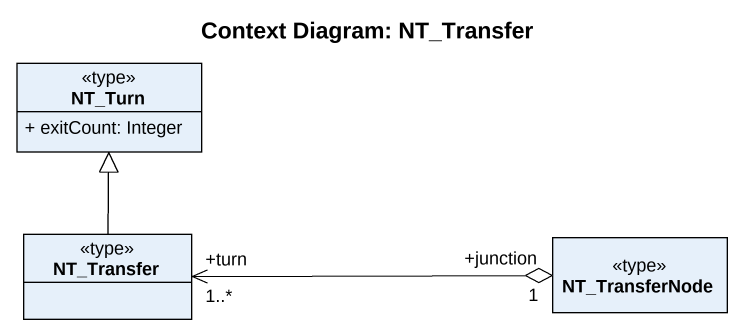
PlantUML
@startuml
title Context Diagram: NT_Transfer
hide circle
hide empty members
skinparam classAttributeIconSize 0
class NT_Turn <<type>> {
  + exitCount: Integer
}
class NT_Transfer <<type>>
class NT_TransferNode <<type>>
NT_Transfer -up-|> NT_Turn
NT_Transfer "+turn\n1..*" <-right-o "+junction\n1" NT_TransferNode
@enduml
